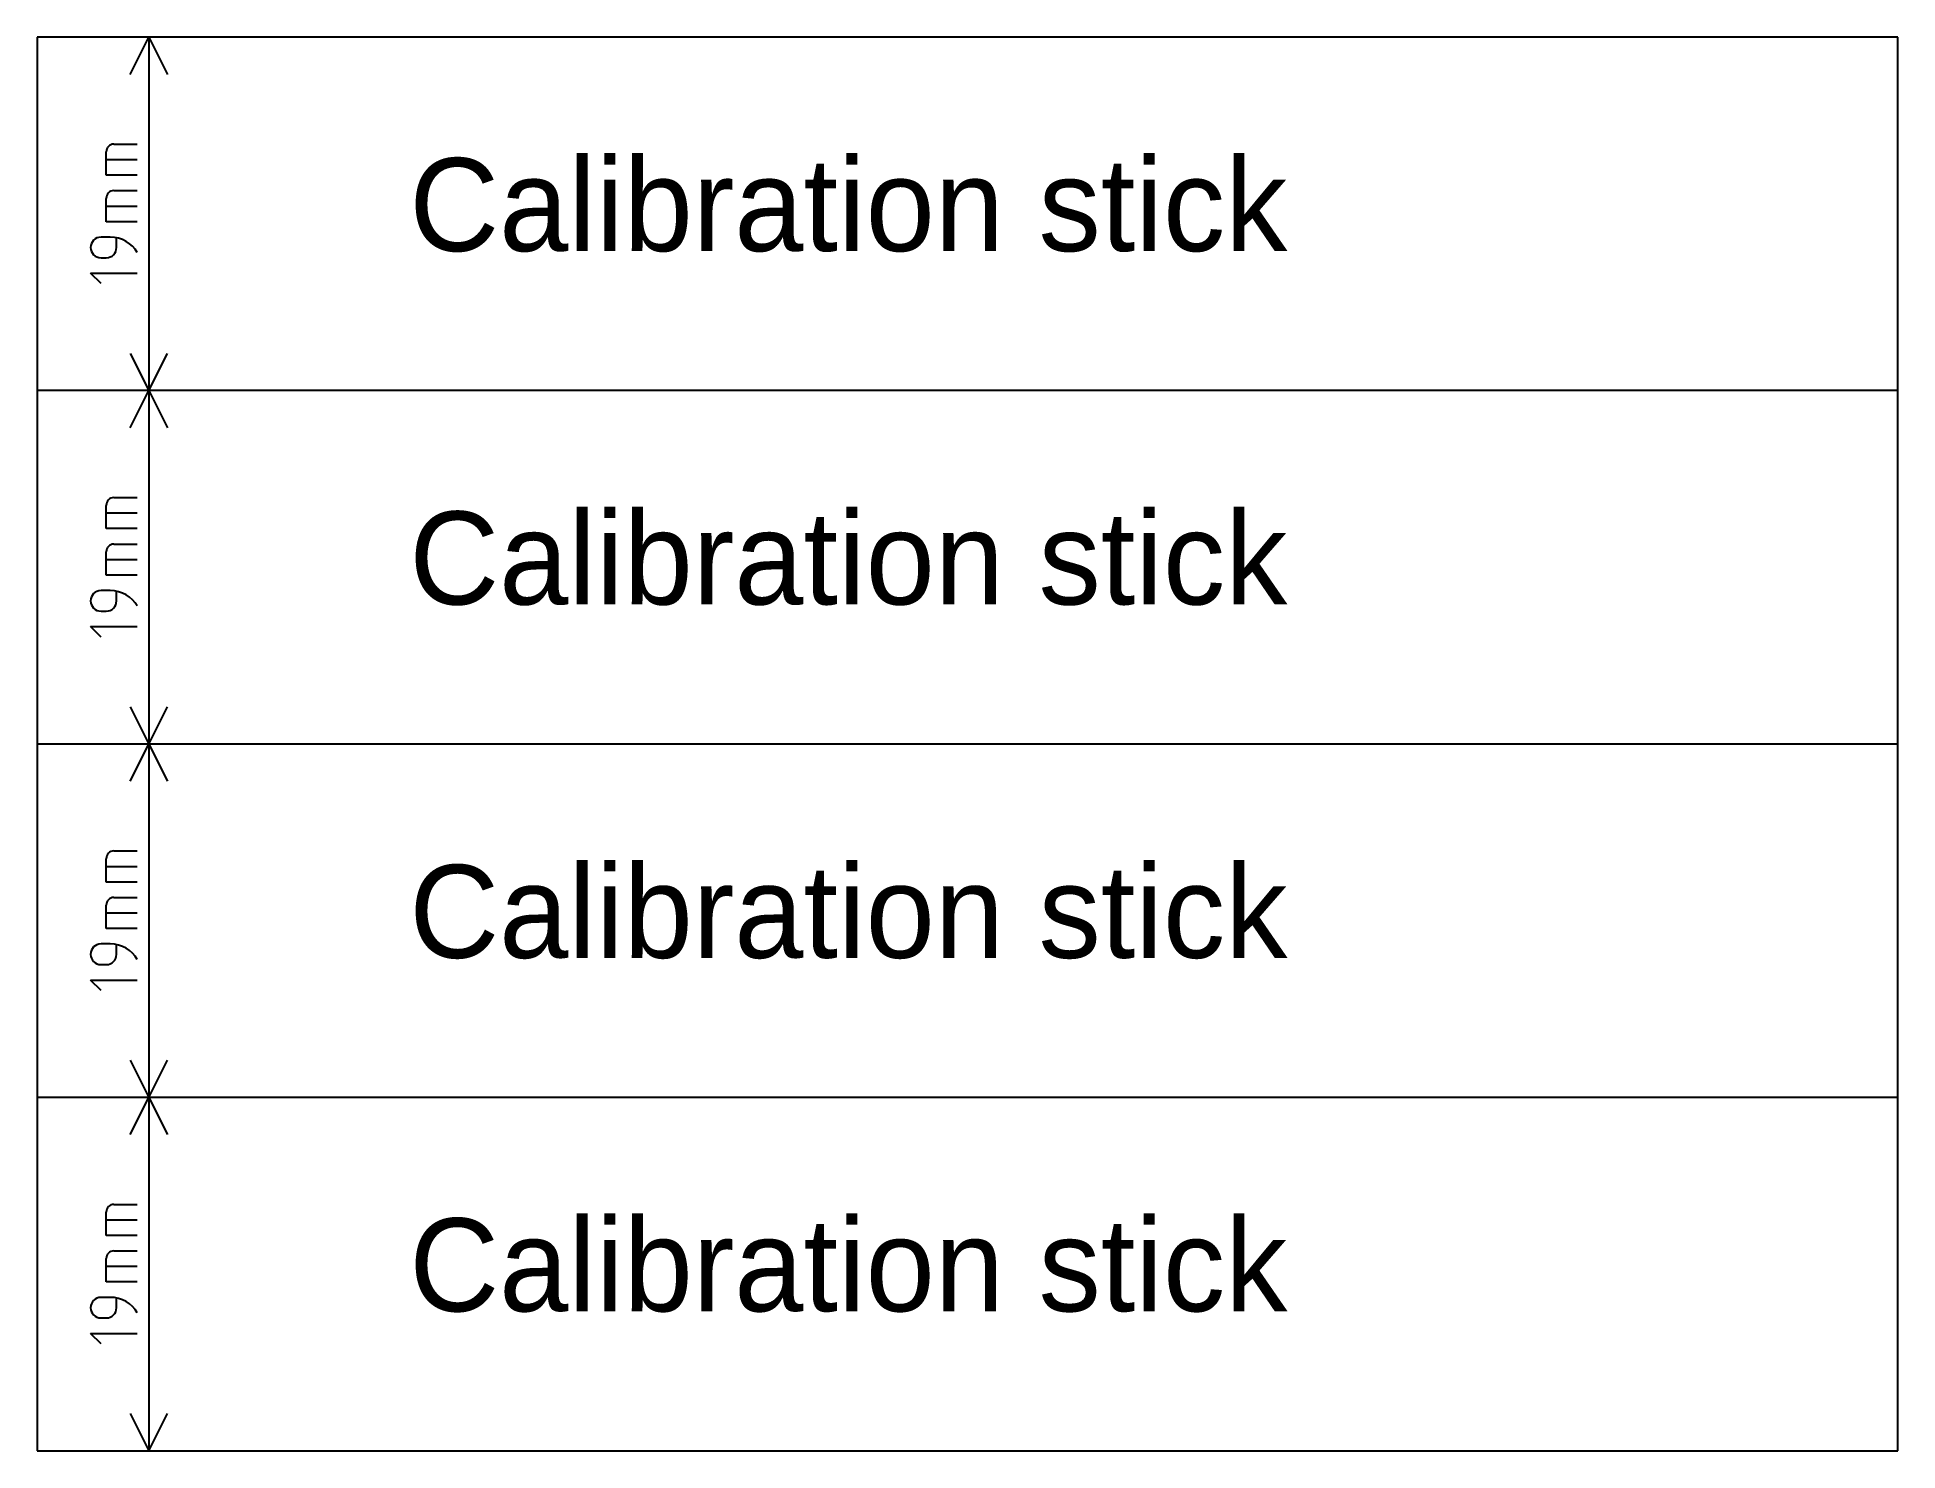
# Model space of a CAD drawing. Header units: millimetres. Extents: x 0 to 100, y 0 to 76.
import ezdxf
from ezdxf.enums import TextEntityAlignment as Align

# ---------------------------------------------------------------- set-up
doc = ezdxf.new("R2010")
doc.units = ezdxf.units.MM
doc.layers.get('0').update_dxf_attribs({"lineweight": 25, "true_color": 0xffffff})
doc.styles.add('textstyle11', font='Unicode')

# ---------------------------------------------------------------- blocks, each defined once
blk = doc.blocks.new('calibration stick')
for p, q in [((100, 19), (0, 19)), ((0, 19), (0, 0)), ((100, 0), (100, 19))]:
    blk.add_line(p, q)
at = {"color": 1, "true_color": 0xff0000}
for p, q in [((5, 17), (6, 19)), ((6, 19), (6, 0)), ((6, 19), (7, 17)), ((4.12, 13.25), (5.37, 13.25)), ((3.71, 11.58), (3.71, 12.83)), ((3.71, 12.42), (5.37, 12.42)), ((5.37, 11.58), (3.71, 11.58)), ((3.71, 9.08), (3.71, 10.33)), ((4.12, 10.75), (5.37, 10.75)), ((3.71, 9.92), (5.37, 9.92)), ((5.37, 9.08), (3.71, 9.08)), ((3.93, 8.25), (3.43, 8.25)), ((4.26, 7.69), (4.26, 8.22)), ((3.43, 7.14), (3.71, 7.14)), ((5.37, 7.42), (5.38, 7.42)), ((3.43, 5.75), (2.87, 6.31)), ((2.87, 6.31), (5.37, 6.31)), ((5, 2), (6, 0)), ((6, 0), (7, 2))]:
    blk.add_line(p, q, dxfattribs=at)
for points in [[(4.12, 13.25), (3.89, 13.25), (3.71, 13.06), (3.71, 12.83)], [(4.12, 10.75), (3.89, 10.75), (3.71, 10.56), (3.71, 10.33)], [(3.43, 8.25), (3.12, 8.25), (2.87, 8), (2.87, 7.69)], [(5.38, 7.42), (5.09, 7.91), (4.55, 8.25), (3.93, 8.25)], [(2.87, 7.69), (2.87, 7.39), (3.12, 7.14), (3.43, 7.14)], [(3.71, 7.14), (4.02, 7.14), (4.26, 7.39), (4.26, 7.69)]]:
    blk.add_open_spline(points, degree=3, dxfattribs=at)
at = {"color": 1, "true_color": 0xff0000, "style": 'textstyle11'}
blk.add_text('Calibration stick', height=5, dxfattribs=at).set_placement((20, 10), align=Align.MIDDLE_LEFT)

msp = doc.modelspace()

# ---------------------------------------------------------------- linework, layer by layer
msp.add_line((0, 0), (100, 0))

# ---------------------------------------------------------------- block references
for p in [(0, 57), (0, 38), (0, 19), (0, 0)]:
    msp.add_blockref('calibration stick', p)

doc.saveas('drawing.dxf')
